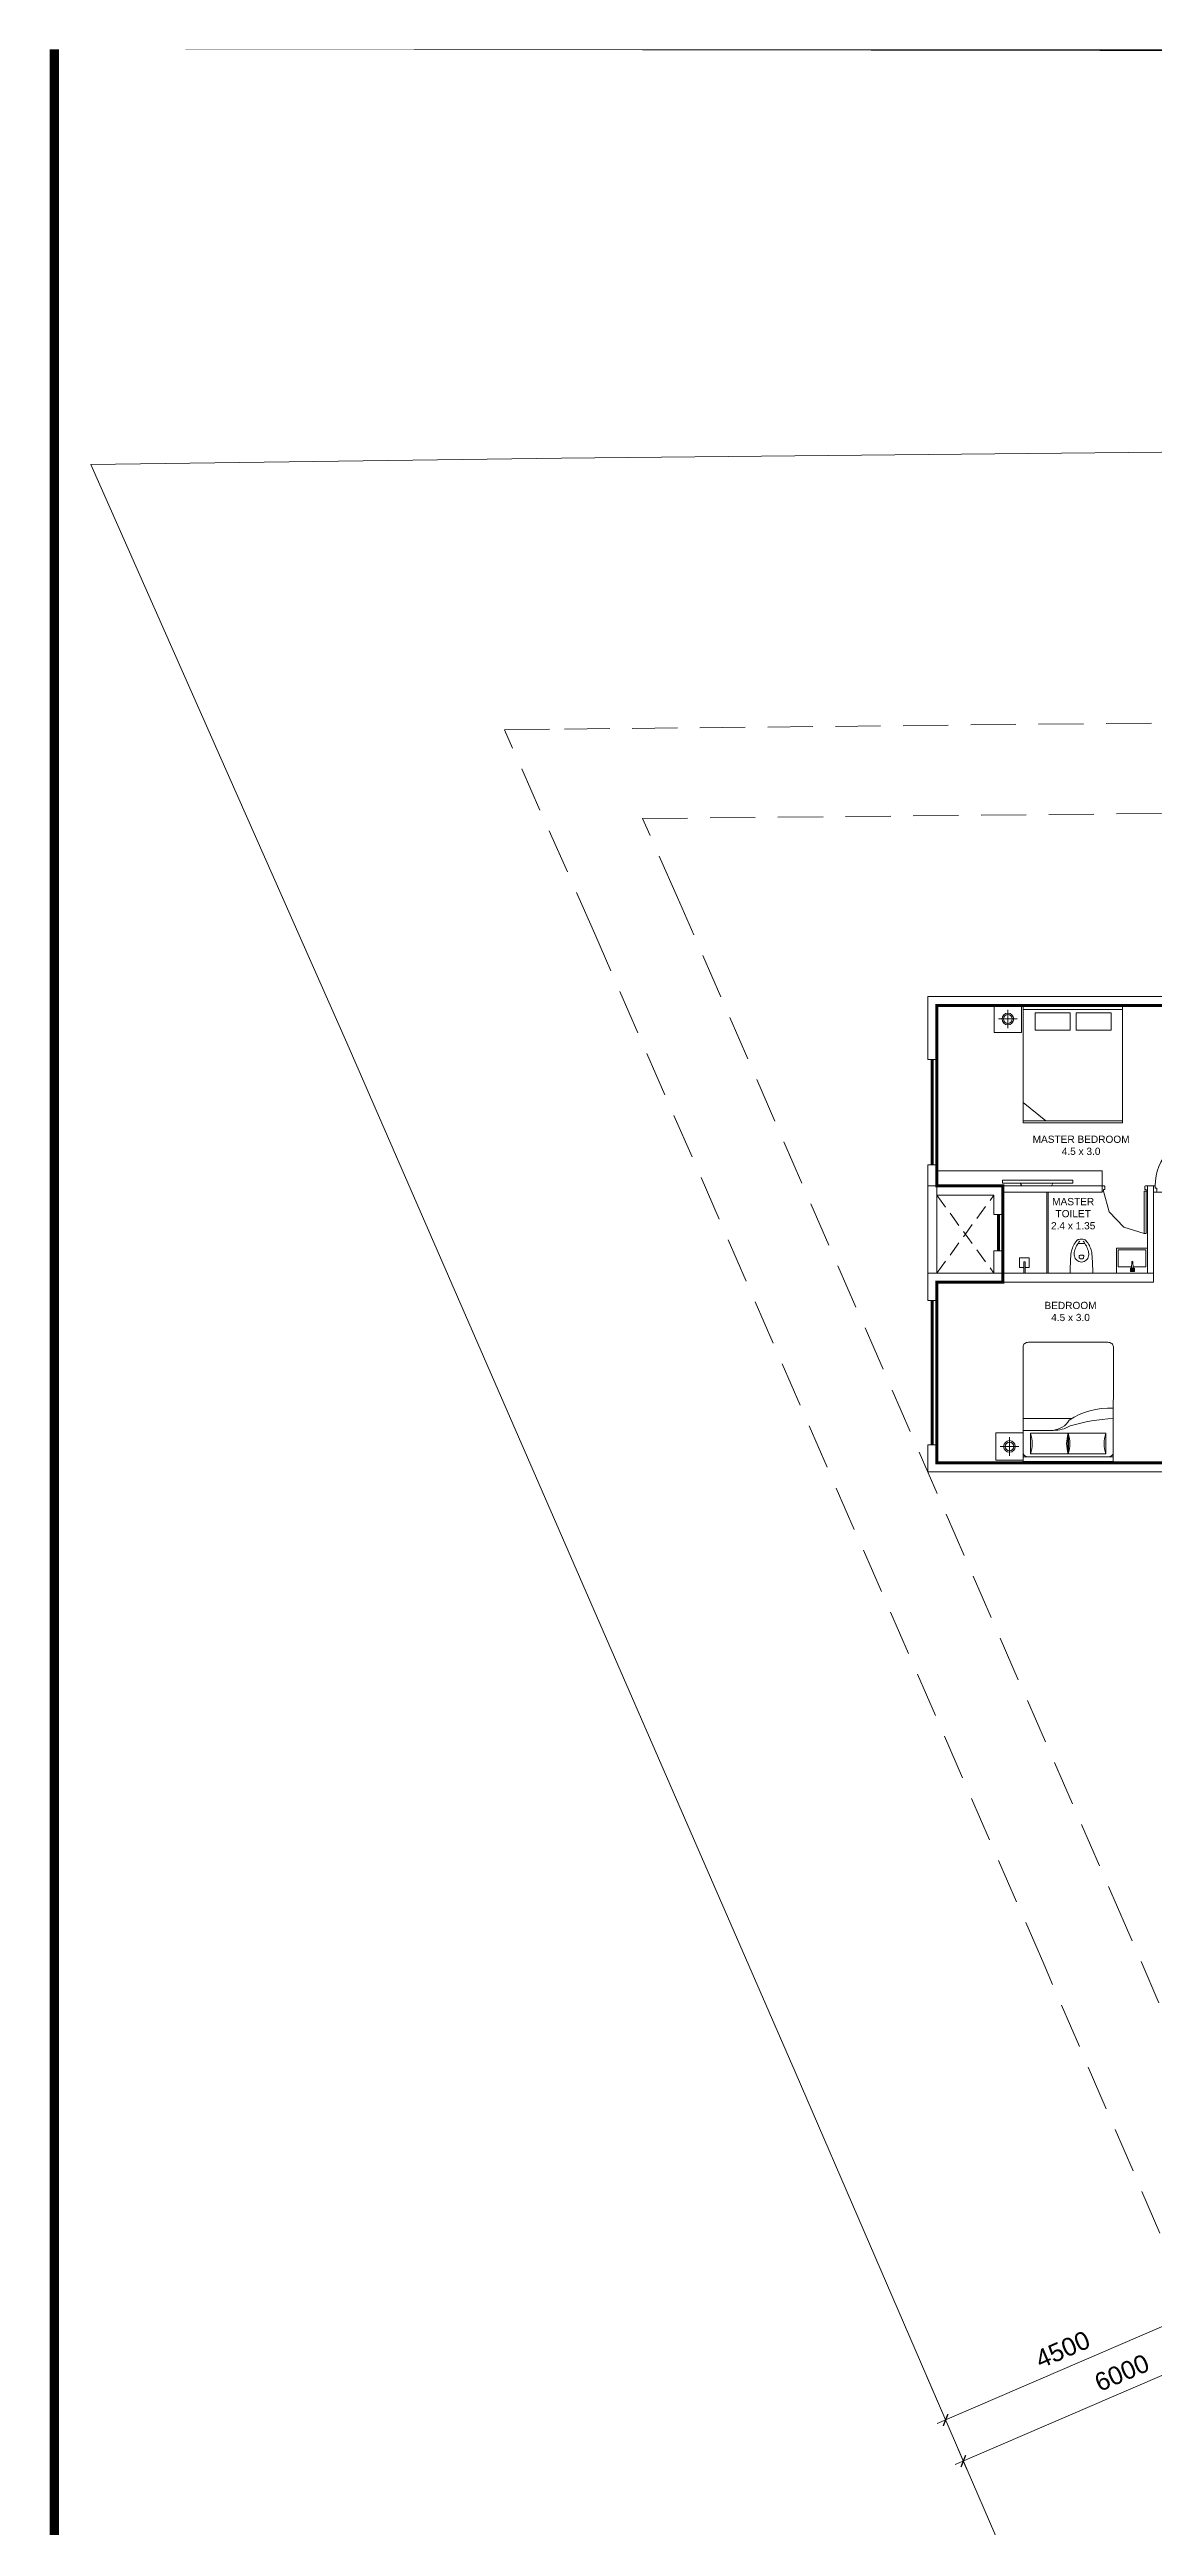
# Model space of a CAD drawing. Header units: inches. Extents: x 27644242 to 29761523, y -859349 to 216979.
# Drawn here: x 29018125 to 29036465, y -730564 to -689412 of the extents above; entities that cross this region are included whole.
import ezdxf

# ---------------------------------------------------------------- set-up
doc = ezdxf.new("R2010")
doc.units = ezdxf.units.IN
doc.header["$MEASUREMENT"] = 0
doc.set_wipeout_variables(frame=1)
doc.header["$PDMODE"] = 35
for name, pattern in [('01-Xref Col Podium Lvl-1$0$HIDDEN', [0.375, 0.25, -0.125]), ('DASHED2', [0.375, 0.25, -0.125]), ('HIDDEN', [0.375, 0.25, -0.125])]:
    doc.linetypes.add(name, pattern=pattern)
doc.layers.get('Defpoints').update_dxf_attribs({"color": 8})
for name, color, linetype, lineweight in [('AHC-A-DUCT', 14, 'HIDDEN', 5), ('DOOR', 4, 'Continuous', 0), ('DOORS', 1, 'Continuous', 9), ('FURN', 250, 'Continuous', 0), ('RVA Site Boundary', 17, 'Continuous', 15), ('WALL', 7, 'Continuous', 20), ('WINDOW', 162, 'Continuous', 13)]:
    doc.layers.add(name, color=color, linetype=linetype, lineweight=lineweight)
doc.layers.add('text', color=7, linetype='Continuous')
doc.styles.add('AMITS', font='arial.ttf')
doc.dimstyles.new('DIM 300', dxfattribs={"dimtxt": 300, "dimasz": 150, "dimexe": 150, "dimexo": 150, "dimgap": 150, "dimtad": 1, "dimdec": 0, "dimzin": 0, "dimdsep": 46, "dimtxsty": 'AMITS', "dimblk": 'ARCHTICK', "dimcen": 0, "dimdle": 150, "dimclrd": 4, "dimclre": 4, "dimclrt": 6, "dimadec": 0, "dimazin": 0, "dimtfac": 1, "dimtdec": 0, "dimtix": 1, "dimtmove": 1, "dimatfit": 3, "dimfxl": 1, "dimtolj": 1, "dimtzin": 0, "dimlwd": -1, "dimlwe": -1, "dimarcsym": 0})

# ---------------------------------------------------------------- blocks, each defined once
blk = doc.blocks.new('_ARCHTICK')
at = {"color": 0, "linetype": 'ByBlock', "const_width": 0.15}
blk.add_lwpolyline([(-0.5, -0.5), (0.5, 0.5)], dxfattribs=at)
blk = doc.blocks.new('*D1631')
at = {"layer": 'Defpoints', "color": 0}
for p in [(29036766.11613583, -726137.9502467221), (29037143.00758652, -727010.8378772325), (29032634.7712975, -727921.7635292134)]:
    blk.add_point(p, dxfattribs=at)
at = {"layer": 'WALL', "color": 4, "ltscale": 500}
for p, q in [((29036825.57657858, -726275.6617413331), (29037202.46802927, -727148.5493718435)), ((29032873.95125359, -728854.1116024735), (29037280.71908113, -726951.3774344827)), ((29032694.23174025, -728059.4750238244), (29033071.12319094, -728932.3626543347))]:
    blk.add_line(p, q, dxfattribs=at)
at = {"layer": 'WALL', "color": 4, "linetype": 'ByBlock', "xscale": 150, "yscale": 150, "zscale": 150}
for p, rotation in [((29037143.00758652, -727010.8378772325), 23.35350132919469), ((29033011.6627482, -728794.6511597238), 203.3535013291947)]:
    blk.add_blockref('_ARCHTICK', p, dxfattribs=dict(at, rotation=rotation))
at = {"layer": 'WALL', "color": 6, "ltscale": 500, "insert": (29034957.1569328, -727624.4094853728), "char_height": 300, "attachment_point": 5, "rotation": 23.3535013291947, "style": 'AMITS'}
blk.add_mtext('\\A1;4500', dxfattribs=at)
blk = doc.blocks.new('*D1632')
at = {"layer": 'Defpoints', "color": 0}
for p in [(29038670.74345142, -726765.0743074015), (29038814.93913706, -727099.0342052192), (29033162.28366698, -729143.4920173921)]:
    blk.add_point(p, dxfattribs=at)
at = {"layer": 'WALL', "color": 4, "ltscale": 500}
for p, q in [((29033168.76785801, -729536.9123579595), (29038952.65063167, -727039.5737624695)), ((29038730.20389418, -726902.7858020125), (29038874.39957981, -727236.7456998302)), ((29033221.74410973, -729281.2035120031), (29033365.93979537, -729615.1634098208))]:
    blk.add_line(p, q, dxfattribs=at)
at = {"layer": 'WALL', "color": 4, "linetype": 'ByBlock', "xscale": 150, "yscale": 150, "zscale": 150}
for p, rotation in [((29038814.93913706, -727099.0342052192), 23.35350132920401), ((29033306.47935262, -729477.4519152098), 203.353501329204)]:
    blk.add_blockref('_ARCHTICK', p, dxfattribs=dict(at, rotation=rotation))
at = {"layer": 'WALL', "color": 6, "ltscale": 500, "insert": (29035940.53101027, -728009.9080271091), "char_height": 300, "attachment_point": 5, "rotation": 23.353501329204008, "style": 'AMITS'}
blk.add_mtext('\\A1;6000', dxfattribs=at)
blk = doc.blocks.new('TVVVV')
at = {"layer": 'FURN', "ltscale": 1000, "elevation": 0.004495833405538135}
for points in [[(-129.8804096404929, 446.7448370812926), (-178.6603210289031, 421.9872146998532)], [(-129.8804096404929, -95.73732633609325), (-178.6603210289031, -70.97970395465381)]]:
    blk.add_lwpolyline(points, dxfattribs=at)
blk.add_lwpolyline([(-129.8804096404929, 740.2733779274859), (-81.95994109939784, 740.2733779274859), (-81.95994109939784, -428.552651045844), (-129.8804096404929, -428.552651045844)], close=True, dxfattribs=at)
blk = doc.blocks.new('A$C700F438C')
at = {"layer": 'FURN', "color": 8, "extrusion": (-6.65398739e-08, 5.27913299e-08, 0.9999999999999966)}
for p, q in [((5.52370602236e-05, 0.0914469115035672, 3.56989099295e-05), (-1.1843185348e-06, 1.408559410292582, 3.56293740573e-05)), ((0.0734448978928413, 1.500018697595919, 3.56294328903e-05), (1.830344896276073, 1.500093958229854, 3.57463328235e-05)), ((1.85480011810614, 1.378195005708903, 3.57543952774e-05), (1.512075118414941, 1.378180324337904, 3.57315911756e-05)), ((1.512075118414941, 1.378180324337904, 3.57315911756e-05), (1.512102174376195, 0.7465803249344845, 3.57649359799e-05)), ((1.97999489614267, 1.500100368813264, 3.57562901776e-05), (1.529994896554853, 1.500081092084201, 3.57263482513e-05)), ((1.97999489614267, 1.500100368813264, 3.57562901776e-05), (1.529994896554853, 1.500081092084201, 3.57263482513e-05)), ((1.979988255154239, 1.500090496948359, 3.57562902558e-05), (1.530026043945326, 1.500090964999344, 3.57263498039e-05)), ((1.85483967406617, 0.7465950068410621, 3.5787740913e-05), (1.85480011810614, 1.378195005708903, 3.57543952774e-05)), ((1.903794896210456, 1.500097104620408, 3.57512200111e-05), (1.903859151974756, 9.71059967014e-05, 3.58304112815e-05)), ((1.267274926716709, 0.7990448372490846, 3.57458755325e-05), (1.267309152548477, 6.98379925552e-05, 3.57880567634e-05)), ((1.463150107949331, 0.5030157277345779, 3.5774536812e-05), (1.463171652372693, 7.82281888405e-05, 3.58010889876e-05)), ((1.512101874515792, 0.7535803248973707, 3.57645664195e-05), (1.854839374205766, 0.7535950068038347, 3.57873713561e-05)), ((1.512128930475228, 0.1219803254939507, 3.57979112238e-05), (1.512101874515792, 0.7535803248973707, 3.57645664195e-05)), ((1.512102174376195, 0.7465803249344845, 3.57649359799e-05), (1.85483967406617, 0.7465950068410621, 3.5787740913e-05)), ((1.854839374205766, 0.7535950068038347, 3.57873713561e-05), (1.854853930166427, 0.1219950068650633, 3.58207153255e-05)), ((1.830409152040374, 9.39596061471e-05, 3.5825524094e-05), (0.0735091536553227, 1.86989722124e-05, 3.57086241607e-05)), ((1.854853930166427, 0.1219950068650633, 3.58207153255e-05), (1.512128930475228, 0.1219803254939507, 3.57979112238e-05)), ((1.903859151974756, 9.71059967014e-05, 3.58304112815e-05), (1.980059151905152, 0.000100370189557, 3.5835481448e-05))]:
    blk.add_line(p, q, dxfattribs=at)
at = {"layer": 'FURN', "linetype": 'Continuous', "lineweight": 0, "extrusion": (-6.65398739e-08, 5.27913299e-08, 0.9999999999999966)}
blk.add_line((1.830411343788, 9.59323838288e-05, 3.58255241331e-05), (1.917418467628522, 9.76868394673e-05, 3.58313134861e-05), dxfattribs=at)
at = {"layer": 'FURN', "color": 8, "extrusion": (6.65398739000137e-08, -5.279133024001068e-08, -0.9999999999999967)}
blk.add_ellipse((0.0734539332624991, 1.40857777869769, 3.56342607795e-05), major_axis=(3.917071146600001e-06, -0.09144091911745802, 4.827548400000001e-09), ratio=0.8032073384844304, start_param=1.570796326798626, end_param=3.141592653595563, dxfattribs=at)
at = {"layer": 'FURN', "color": 8, "extrusion": (6.653987390000091e-08, -5.279132991157698e-08, -0.9999999999999962)}
blk.add_ellipse((1.9588795760028, 1.454399361333457, 3.5757297784e-05), major_axis=(4.614118608890013e-05, -1.077129556435492, 5.686617200000081e-08), ratio=0.8032073384863767, start_param=0.8805869663578222, end_param=1.613255630245892, dxfattribs=at)
at = {"layer": 'FURN', "color": 8, "extrusion": (6.653987389999814e-08, -5.279132986689414e-08, -0.9999999999999967)}
blk.add_ellipse((3.066950111988262, 1.602541370870198, 3.58232080444e-05), major_axis=(9.60825641048e-05, -2.242971343530324, 1.184158334e-07), ratio=0.8032073384830688, start_param=1.197174663451374, end_param=1.525138319639651, dxfattribs=at)
at = {"layer": 'FURN', "color": 8, "extrusion": (6.65398738999977e-08, -5.279132984662301e-08, -0.9999999999999961)}
blk.add_ellipse((1.683422688125574, 2.109731956150653, 3.57043730368e-05), major_axis=(3.26422560197e-05, -0.7620076593121435, 4.022956970000001e-08), ratio=0.803207338485015, start_param=-0.2837941239958099, end_param=0.2837941239958015, dxfattribs=at)
at = {"layer": 'FURN', "color": 8, "extrusion": (6.653987390001414e-08, -5.279133024045852e-08, -0.9999999999999966)}
blk.add_ellipse((1.830351004307885, 1.408673395888399, 3.57511594409e-05), major_axis=(3.917070531000001e-06, -0.0914409191174582, 4.8275484e-09), ratio=0.8032073384844299, start_param=3.141592653587181, end_param=4.712388980382991, dxfattribs=at)
at = {"layer": 'FURN', "color": 8, "extrusion": (6.653987395153829e-08, -5.279132985506829e-08, -0.9999999999999966)}
blk.add_ellipse((0.6693184917839972, 0.0845358356673387, 3.57438074694e-05), major_axis=(-0.7051042924152645, -0.6147182222742352, -1.44657583e-08), ratio=0.6046171697044727, start_param=2.952061422325571, end_param=3.536755933202645, dxfattribs=at)
at = {"layer": 'FURN', "color": 8, "extrusion": (6.653987392887314e-08, -5.279132989028567e-08, -0.9999999999999969)}
blk.add_ellipse((-0.0315052721907705, 0.1902796698749398, 3.56915923838e-05), major_axis=(-1.466956369304711, -0.4935622255935573, -7.155528560000007e-08), ratio=0.5810071678568102, start_param=3.019706066902618, end_param=3.343380915826029, dxfattribs=at)
at = {"layer": 'FURN', "color": 8, "extrusion": (-6.65398738999986e-08, 5.279132984662252e-08, 0.9999999999999961)}
blk.add_ellipse((1.683455694585063, 1.485123548410683, 3.57373491404e-05), major_axis=(3.26422560253e-05, -0.7620076593121435, 4.022956970000001e-08), ratio=0.8032073384850026, start_param=-0.2837941239958166, end_param=0.2837941239958039, dxfattribs=at)
at = {"layer": 'FURN', "color": 8, "extrusion": (6.653987389999818e-08, -5.27913298467047e-08, -0.9999999999999962)}
blk.add_ellipse((1.683518668307442, 0.0150517847331457, 3.5814960377e-05), major_axis=(3.264225508040042e-05, -0.7620076593121599, 4.022956970000062e-08), ratio=0.8032073384865159, start_param=2.857798529592992, end_param=3.425386777583513, dxfattribs=at)
at = {"layer": 'FURN', "color": 8, "extrusion": (6.653987390001373e-08, -5.279133024062744e-08, -0.9999999999999969)}
blk.add_ellipse((0.0735103556726244, 0.0914412343101958, 3.57037979235e-05), major_axis=(3.917070298899999e-06, -0.09144091911745819, 4.827548399999999e-09), ratio=0.8032073384844313, start_param=-5.7712e-12, end_param=1.57079632679118, dxfattribs=at)
at = {"layer": 'FURN', "color": 8, "extrusion": (-6.653987390000046e-08, 5.279132984662319e-08, 0.9999999999999963)}
blk.add_ellipse((1.683539174768156, -0.6095566235422895, 3.58479356493e-05), major_axis=(3.26422560175e-05, -0.7620076593121435, 4.02295697e-08), ratio=0.8032073384850155, start_param=2.857798529593992, end_param=3.425386777585604, dxfattribs=at)
at = {"layer": 'FURN', "color": 8, "extrusion": (6.65398739000147e-08, -5.279133024001162e-08, -0.9999999999999967)}
blk.add_ellipse((1.830407426718011, 0.091536851501246, 3.58206965849e-05), major_axis=(3.917071145300001e-06, -0.09144091911745802, 4.827548400000001e-09), ratio=0.803207338484428, start_param=-1.570796326791178, end_param=5.7536e-12, dxfattribs=at)
blk = doc.blocks.new('BEDROOM')
at = {"layer": 'FURN', "linetype": 'Continuous', "extrusion": (-5.003048166632985e-08, -8.665531942546749e-08, 0.999999999999995)}
for p, q in [((1066.070232762847, 501.3380505466466, -0.000171289452720232), (1066.070206909333, 192.6055803620838, -0.0001980427648345707)), ((911.7039847438076, 346.9718283813472, -0.0001923891247518951), (1220.436454928372, 346.9718025273832, -0.0001769430928029077))]:
    blk.add_line(p, q, dxfattribs=at)
at = {"layer": 'FURN', "ltscale": 500}
blk.add_line((1314.578011713922, 122.087698510134, -9.216121090080294e-05), (1315.198130793869, -1377.902299990721, 2.48985650263001e-05), dxfattribs=at)
at = {"layer": 'FURN', "ltscale": 0.05, "extrusion": (-5.003048166632985e-08, -8.665531942546749e-08, 0.999999999999995), "elevation": -0.0002680690688657816}
blk.add_lwpolyline([(1291.070200993554, 121.9717966123281), (841.0702009935537, 121.9718342963589), (841.0702386748651, 571.971834296358), (1291.070238674865, 571.9717966123263)], close=True, dxfattribs=at)
at = {"layer": 'FURN', "linetype": 'Continuous', "extrusion": (-5.003048166632985e-08, -8.665531942546749e-08, 0.999999999999995)}
for radius in [96.95097812864591, 72.76423796726482]:
    blk.add_circle((1066.070219836068, 346.9718154543436, -0.0002680690688657944), radius, dxfattribs=at)
at = {"layer": 'FURN', "extrusion": (-3.01071703099981e-07, 1.307071692000439e-07, 0.9999999999999463), "xscale": -1000.000000000015, "yscale": 1000.000000000015, "zscale": 1000.000000000007, "rotation": 180.0236273616612}
blk.add_blockref('A$C700F438C', (-665.4810132270508, 121.3715413175769, -0.03630746716227812), dxfattribs=at)
blk = doc.blocks.new('A$C3D5F2F58')
at = {"color": 0, "linetype": 'ByBlock'}
blk.add_wipeout([(187.50011628095314, 0.0007029809106882112), (-187.49988645238258, 0.002141109449553369), (-185.4461327599712, -124.79427701764467), (-182.64319708290714, -194.17809506666697), (-178.67937656536208, -263.2553945867189), (-175.94513293807603, -301.96418667944084), (-169.5233772166112, -348.5784110480934), (-150.65958313053636, -414.79895548603076), (-143.60576840086605, -432.7434513807498), (-131.4359386546992, -459.4194672303872), (-111.55101623162273, -495.3515091896269), (-106.00146373602581, -504.16207614979146), (-86.31187905213665, -529.656873245913), (-71.77004263157346, -545.0922721066611), (-63.7535681235704, -552.6522667291487), (-55.820945889355016, -558.0207123471199), (-40.62732903216272, -561.9569644665341), (-22.650784500767486, -564.0576937184092), (3.1191860226782637, -564.9819712372704), (29.623588182085655, -563.386044606136), (46.7036936595033, -560.9708889653714), (55.816613053843184, -558.0211040811308), (74.1694634542315, -542.702967029331), (100.9077609306371, -511.3725559020884), (135.40578869359751, -451.2000398289068), (158.3135983791637, -392.2332935974886), (171.18299652454425, -340.03528904007953), (178.86706809347294, -260.36256015572616), (185.06888550975071, -136.10103552398238), (187.40490855322727, -46.04541111191347)], dxfattribs=at)
for p, q in [((-187.5010972647469, 0.0007029809116829711), (187.5010972647469, -0.0007029809116829711)), ((-38.34417684682921, -282.4441069934812), (-35.83019779135429, -255.1767006467769)), ((-24.19961533470996, -297.9528777467137), (24.19722946341426, -297.9530591965788)), ((-0.0001206899869430345, -62.50032787627106), (-0.0001206899869430345, -62.50032787627106)), ((35.8281326717879, -255.1771965825794), (38.34190726578163, -282.4443945058781)), ((-42.54204804944675, -496.8174885845067), (42.53839828186392, -496.8178075689004))]:
    blk.add_line(p, q, dxfattribs=at)
at = {"color": 0, "linetype": 'ByBlock', "extrusion": (0, 0, -1)}
for centre, major_axis, ratio, start_param, end_param in [((3903.021715754829, 5.336121362867516), (4087.626111640523, 164.3945008557587), 0.9402469974905732, 3.100231840976132, 3.182953466203625), ((-3903.021442387271, 5.368060991073435), (-4087.624769956175, 164.4278580952963), 0.9402470159297139, 3.100231840975885, 3.182953466203453), ((275.8096101164956, -257.5165176812914), (321.4138594013794, 321.4138594013795), 0.9999999999999842, 3.353440802212683, 3.793890346916726), ((86.94657025271954, -319.104996327497), (146.6450412105385, 146.6450412105385), 0.9999999999999918, 3.705861349966813, 4.079164587688122), ((-0.0009514335361018311, -305.0664631726902), (84.37101153350417, 84.3710115335042), 0.9999999999999825, 4.0733299556064, 6.922251383800011), ((326.3046916335552, -245.8093728538863), (-323.4226960226755, 323.4226960226754), 0.9999999999998977, 4.816657477375592, 5.235079919721876), ((-24.19956207924042, -283.7482577751036), (10.0441831062959, 10.0441831062959), 0.9999999999995852, 2.356198239399527, 4.018928911878863), ((-27.34333802255787, -255.9594638445444), (6.026525934484352, 6.026525934484353), 0.9999999999973382, 4.018939732921321, 4.852375116918253), ((-0.001057996767485747, -292.2711204833024), (-38.16791187460797, 38.16791187460796), 0.9999999999999851, 0.139987881863427, 1.430815943345945), ((24.19728271947315, -283.7484392249714), (-10.04417346387967, 10.04417346387967), 0.9999999999995556, 2.264264766379833, 3.926994566194867), ((-326.3066865018882, -245.806926078347), (-323.4226960226392, 323.4226960226392), 0.9999999999998939, 2.618908689068238, 3.037332178612136), ((27.34126703434958, -255.9596688687827), (6.026537183955396, 6.026537183955397), 0.9999999999970494, -0.1399786381201538, 0.6934719302451016), ((-275.8114654978235, -257.514449539239), (-321.413859401371, 321.4138594013709), 0.9999999999999198, 2.489302284144396, 2.92975182884846), ((-86.94888745475691, -319.1043443575218), (-146.6450412105745, 146.6450412105745), 0.9999999999999966, 2.204028217905958, 2.577331455627266), ((119.317531459139, -350.4991460226909), (192.8483156408264, 192.8483156408265), 0.9999999999996505, 3.092098341611679, 3.328461824491127), ((-40.86965387194141, -527.3831097477766), (24.10605552579581, 24.10605552579582), 0.9999999999997885, 2.52830116013461, 3.092098516144597), ((-42.54196283946294, -474.0900966303486), (16.07069297006956, 16.07069297006956), 0.9999999999997307, 2.356198239399343, 3.38783600578178), ((-0.001305734640482115, -292.2739921861062), (-192.8462850393787, 192.8462850393787), 0.9999999999999838, 3.754889937231234, 4.099098604700583), ((42.53848349126565, -474.0904156141503), (16.0707090407633, 16.0707090407633), 0.9999999999999711, 1.324558553155231, 2.356198239399556), ((40.86554763679669, -527.3834161899506), (24.10603945512559, 24.1060394551256), 0.9999999999991802, 1.620297613588609, 2.184094812518512), ((-119.3203113403979, -350.4982513199195), (192.848315640911, 192.8483156409111), 0.9999999999995629, 1.383934654308197, 1.620297613588678)]:
    blk.add_ellipse(centre, major_axis=major_axis, ratio=ratio, start_param=start_param, end_param=end_param, dxfattribs=at)
blk = doc.blocks.new('A$C3E645E75')
at = {"extrusion": (0, 0, -1), "zscale": -0.9999999999999998, "rotation": 179.9999999999989}
blk.add_blockref('A$C3D5F2F58', (0.0001145812657341594, 0.001422045185563547), dxfattribs=at)
blk = doc.blocks.new('A$C3C731254-flat-1')
at = {"layer": 'FURN'}
for p, q in [((-77430.43748000963, -2819.970071324147), (-77430.67847345052, -2801.689654865302)), ((-77430.43748003093, -2801.689654865157), (-77317.8748892299, -2796.971816414385)), ((-77430.43748000963, -2819.970071324147), (-77317.87488921489, -2824.687909652857))]:
    blk.add_line(p, q, dxfattribs=at)
for points in [[(-77233.28092653771, -3060.590108068543), (-77647.68076634045, -3060.590108293196), (-77647.6807665959, -2547.467935639521), (-77233.28092680452, -2547.467935414868)], [(-77262.74279708727, -2843.048399874649), (-77262.74279714511, -2778.289552053029), (-77317.87488925141, -2778.289552060189), (-77317.87488920493, -2843.04839988178)], [(-77274.95999168088, -2830.831205317023), (-77274.95999170274, -2790.506746669416), (-77305.65769463503, -2790.506746663305), (-77305.65769462456, -2830.831205310911)], [(-77287.17718628586, -2818.614010713907), (-77287.17718628311, -2802.723941240285), (-77293.44050005279, -2802.723941243661), (-77293.44050003283, -2818.614010717312)]]:
    blk.add_lwpolyline(points, close=True, dxfattribs=at)
blk.add_lwpolyline([(-77338.50133330109, -2823.82339306979), (-77338.50133318597, -3036.155718951602), (-77623.24637716833, -3036.155719105969), (-77623.24637740865, -2571.902324800263), (-77338.50133343766, -2571.902324645896), (-77338.50133330381, -2797.836333065352)], dxfattribs=at)
blk = doc.blocks.new('A$C3A956F37-flat-1')
at = {"layer": 'FURN'}
blk.add_line((-168.3018512507224, 90.21167682122905), (-6.357986057992093e-05, 90.21167732175672), dxfattribs=at)
for points in [[(-97.08217719242748, 66.7323122372909), (-97.08217699390661, -2.887973096221685e-07), (-258.5135283042036, -7.690396159887314e-07), (-258.5135287844423, 161.4313505413011), (-97.08217747414528, 161.4313510215434), (-97.08217726227304, 90.21167703301762)], [(-6.351125193759799e-05, 67.13475424569333), (-191.3787742581335, 67.13475367650972), (-191.3787743267858, 90.21167675257311), (-168.3018512507224, 90.21167682122905)]]:
    blk.add_lwpolyline(points, dxfattribs=at)
blk = doc.blocks.new('edddew234')
at = {"layer": 'FURN', "linetype": 'Continuous', "extrusion": (5.003048166632983e-08, 8.665531942546749e-08, 0.999999999999995)}
for p, q in [((1390.924145121127, 2058.400374296993, -0.000247959946881843), (1390.924119267613, 1749.667904112432, -0.0002212066347674998)), ((1545.290367286652, 1904.034126277729, -0.0002423063067991644), (1236.557897102088, 1904.034152131695, -0.0002268602748501784))]:
    blk.add_line(p, q, dxfattribs=at)
at = {"layer": 'FURN', "ltscale": 0.05, "extrusion": (5.003048166632983e-08, 8.665531942546749e-08, 0.999999999999995)}
for p, q in [((-334.0758890807629, 1650.000027976281, -0.0001262673018324688), (-334.0760272555053, 2.797629167616833e-05, 1.671398213250271e-05)), ((1615.924110919237, 1649.99986467881, -0.0002238267269312176), (-334.0758890807629, 1650.000027976281, -0.0001262673018324688)), ((-299.4605044648051, 1650.000025077508, -0.0001279991259466298), (-299.4606426395476, 2.50775210588472e-05, 1.49821580183417e-05)), ((5.500607494264841, 1649.999999539366, -0.0001432564750543792), (-299.4605361931026, 1271.143429061651, -9.516918501510076e-05)), ((1546.693341691047, 1649.999870476355, -0.0002203630787028956), (1546.693203516304, -0.000129523634313955, -7.738179473792401e-05)), ((1615.924110919237, 1649.99986467881, -0.0002238267269312176), (1615.923972744495, -0.0001353211773675866, -8.084544296624612e-05)), ((1615.923972744495, -0.0001353211773675866, -8.084544296624612e-05), (-334.0760272555053, 2.797629167616833e-05, 1.671398213250277e-05))]:
    blk.add_line(p, q, dxfattribs=at)
blk.add_lwpolyline([(1165.924113351852, 1679.034158046736), (1615.924113351852, 1679.034120362705), (1615.924151036888, 2129.034120362703), (1165.924151036888, 2129.034158046734)], close=True, dxfattribs=at)
at = {"layer": 'FURN', "linetype": 'Continuous', "extrusion": (5.003048166632983e-08, 8.665531942546749e-08, 0.999999999999995)}
for points in [[(1494.367599826306, 1449.202667440106), (1203.132490362972, 1449.202691828801), (1203.132441814989, 869.4998992469336), (1494.367551278323, 869.4998748582384)], [(1494.367494359612, 189.7970822763727), (1203.132384896278, 189.797106665068), (1203.132433444262, 769.4998992469355), (1494.36754290387, 769.4998748582402)]]:
    blk.add_lwpolyline(points, close=True, dxfattribs=at)
for radius in [96.9509781286459, 72.7642379672648]:
    blk.add_circle((1390.924132194391, 1904.034139204696), radius, dxfattribs=at)
blk = doc.blocks.new('A$C6E20521E-flat-1-flatten-1')
at = {"layer": 'DOORS', "color": 251}
for p, q in [((-62.99910065159202, 103.4984974906001), (-62.99910404905677, 948.8991733481562)), ((-62.99910404905677, 948.8991733481562), (-26.99961033836007, 948.8991734928568)), ((-26.99960694089532, 103.4984976353007), (-26.99961033836007, 948.8991734928568)), ((-899.9873282499611, -5.018892261432484e-05), (-899.9873286634684, 103.4984941276998)), ((-872.9877083823085, 103.4984942361407), (-899.9873286634684, 103.4984941276998)), ((1.370534300804138e-05, 1.455191522836685e-10), (-899.9873282499611, -1.481217623222619e-06)), ((-872.9877082370222, 67.49900052427984), (-872.9877083823085, 103.4984942361407)), ((-845.9880880042911, 67.49900063286259), (-872.9877082370222, 67.49900052427984)), ((-845.9880877882242, 13.49976011757462), (-845.9880880042911, 67.49900063286259)), ((-26.99960694089532, 103.4984976353007), (-62.99910065159202, 103.4984974906001)), ((-53.99922686442733, 13.49976329991841), (-53.99922708049417, 67.49900381497355)), ((-53.99922708049417, 67.49900381497355), (-26.999606795609, 67.49900392343989)), ((-26.99960694089532, 103.4984976353007), (1.329183578491211e-05, 103.4984977437707)), ((-26.999606795609, 67.49900392343989), (-26.99960694089532, 103.4984976353007)), ((1.370534300804138e-05, -4.657285171560943e-05), (1.329183578491211e-05, 103.4984977437707)), ((-859.4878978766501, -5.002611578674987e-05), (-899.9873282499611, -5.018892261432484e-05)), ((-40.49941666796803, -4.673542207456194e-05), (1.370534300804138e-05, -4.657285171560943e-05))]:
    blk.add_line(p, q, dxfattribs=at)
at = {"layer": 'DOORS', "color": 251, "extrusion": (0, 0, -1)}
for centre, major_axis, ratio, start_param, end_param in [((-26.99960694089532, 103.4984976353589), (-729.2673378727984, -428.7948433508517), 0.9999999999999949, 0.5315346146767524, 2.05976489707718), ((-859.4878979288042, 13.49976006335783), (-11.69117850705555, -6.749905084067657), 0.9999999999999948, 3.665191426771261, 5.235987753503633), ((-40.4994167201221, 13.49976335410975), (-11.69117850705555, -6.749905084067657), 0.9999999999999948, 5.235987753503633, 6.806784080361053)]:
    blk.add_ellipse(centre, major_axis=major_axis, ratio=ratio, start_param=start_param, end_param=end_param, dxfattribs=at)
blk = doc.blocks.new('A$C65A37FE3-flatten-3')
at = {"layer": 'DOOR', "color": 252, "true_color": 0x939598}
for p, q in [((1.719966530799866e-05, -33.76019572600489), (1.730769872665405e-05, -6.769981700927019e-05)), ((1.730769872665405e-05, -6.769981700927019e-05), (86.2759000658989, -6.797871901653707e-05)), ((11.25339314341545, -45.01357178571197), (56.26689719408751, -45.01357193119475)), ((56.26689719408751, -45.01357193119475), (56.26689726486802, -22.50681988461292)), ((56.26689726486802, -22.50681988461292), (86.27589999511838, -22.50681998158689)), ((86.27589999511838, -22.50681998158689), (86.2759000658989, -6.797871901653707e-05)), ((86.27589999511838, -22.50681998158689), (86.27589989826083, -52.51582271038205)), ((86.27589999511838, -22.50681998158689), (790.9977883584797, -22.50682225960554)), ((86.27589989826083, -52.51582271038205), (790.9977882616222, -52.51582498840071)), ((790.9977882616222, -52.51582498840071), (790.9977883584797, -22.50682225960554)), ((1.49942934513092e-05, -716.4650071938522), (1.488253474235535e-05, -750.2251352200401)), ((1.488253474235535e-05, -750.2251352200401), (86.27589764073491, -750.2251354989421)), ((11.25339100882411, -705.2116312070357), (56.26689505949616, -705.2116313525185)), ((56.26689505949616, -705.2116313525185), (56.26689498499036, -727.7183833553863)), ((56.26689498499036, -727.7183833553863), (86.27589771524072, -727.7183834524185)), ((86.27589771524072, -727.7183834524185), (86.27589764073491, -750.2251354989421))]:
    blk.add_line(p, q, dxfattribs=at)
for points in [[(1.71661376953125e-05, -33.76019576239196), (3.296054676175117, -41.7175342391165), (11.25339314341545, -45.01357177519458)], [(86.27589771524072, -727.7183834496427), (430.1810085810721, -638.1793185863935), (686.7564617879689, -392.2992538662838), (790.8486846461892, -52.51582496465562)], [(11.25339100882411, -705.2116312174949), (5.626702986657619, -706.7192977124541), (1.507681474089622, -710.8383192131405), (1.495704054832458e-05, -716.4650072302975)]]:
    blk.add_lwpolyline(points, dxfattribs=at)

msp = doc.modelspace()

# ---------------------------------------------------------------- linework, layer by layer
at = {"layer": 'AHC-A-DUCT', "linetype": 'DASHED2', "ltscale": 1000}
for p, q in [((29032865.09212897, -709742.7465986874), (29033815.09151804, -708442.746687018)), ((29032865.09212897, -708443.206580122), (29033815.09149608, -709742.746711293))]:
    msp.add_line(p, q, dxfattribs=at)
at = {"layer": 'Defpoints', "linetype": 'Continuous', "const_width": 154.4264220221692}
msp.add_lwpolyline([(29126788.63103896, -689488.9174936851), (29126788.63103706, -763738.9174936553), (29018201.91445145, -763738.9174913457), (29018201.91445335, -689488.9174913829)], close=True, dxfattribs=at)
at = {"layer": 'Defpoints', "ltscale": 500}
msp.add_lwpolyline([(29044765.09164926, -712892.7466716504, 50, 50, 0), (29040765.09166657, -712892.7466716504, 50, 50, 0), (29040765.09166657, -710642.7466724942, 50, 50, 0), (29040615.09166679, -710642.7466716468, 50, 50, 0), (29040615.09166635, -710742.7457931411, 50, 50, 0), (29038815.09150113, -710742.7457931411, 50, 50, 0), (29038815.09150113, -711492.7458130541, 50, 50, 0), (29037365.09152436, -711492.7458130541, 50, 50, 0), (29037365.09151271, -712892.7467360011, 50, 50, 0), (29032865.09060218, -712892.746710014, 50, 50, 0), (29032865.09107243, -709892.7466930697, 50, 50, 0), (29033965.09145468, -709892.7466930696, 50, 50, 0), (29033965.09155624, -708292.7466466288, 50, 50, 0), (29032865.0817938, -708292.7467274072, 50, 50, 0), (29032865.10200123, -705292.6025226748, 50, 50, 0), (29037465.10197793, -705292.6023140103, 50, 50, 0), (29037465.08188693, -705292.7463138291, 50, 50, 0), (29041165.09166813, -705292.7462319217, 50, 50, 0), (29041165.09166813, -705292.7462963325, 50, 50, 0), (29044765.0916548, -705292.7463513747, 50, 50, 0), (29044765.09164926, -712892.7466716504, 50, 50, 0)], format="xyseb", dxfattribs=at)
at = {"layer": 'FURN', "ltscale": 500}
for p, q in [((29034695.09140338, -708392.7466733358), (29034695.09140338, -709742.8483773153)), ((29034715.09140338, -708392.7466733358), (29034715.09140338, -709742.8483773153))]:
    msp.add_line(p, q, dxfattribs=at)
msp.add_lwpolyline([(29032865.09191218, -708292.7466870811), (29032865.09191218, -708042.7466870811), (29035614.86643849, -708042.7466879437), (29035614.86643849, -708292.7466879437)], close=True, dxfattribs=at)
at = {"layer": 'RVA Site Boundary', "ltscale": 500}
msp.add_lwpolyline([(29070926.88673494, -727308.0790861084), (29062954.88625794, -728033.737966253), (29062672.01288749, -728093.7701767152), (29062073.53557903, -728235.6444543317), (29043155.03225543, -733212.8526707392), (29041515.17909183, -733678.4490744974), (29041240.02815639, -733755.9562424875), (29040114.06174268, -734017.913750077), (29039759.27871189, -734099.5537598308), (29036145.90910021, -735115.1071168815), (29035804.5265355, -735262.9757885598), (29035449.61372926, -734440.9911105465), (29030513.30564357, -723008.4094999027), (29023062.88894242, -705913.4433706021), (29018811.64904192, -696303.6743644212), (29026628.91450175, -696201.0617905869), (29043246.835574, -696036.3204931157), (29049817.31962841, -696095.4979163401), (29057284.08587254, -696073.477545264), (29071606.37304924, -696078.7760537055)], dxfattribs=at)
at = {"layer": 'RVA Site Boundary', "color": 252, "linetype": '01-Xref Col Podium Lvl-1$0$HIDDEN', "ltscale": 3000}
for points in [[(29070594.56873357, -722819.7242284634), (29062281.46734106, -723576.432141919), (29061685.77796686, -723702.8510756787), (29060981.90817946, -723869.7095617274), (29041967.91299021, -728872.0404260647), (29040290.57544229, -729348.2796086536), (29040119.52697239, -729396.4621905871), (29039099.64471525, -729633.7390852275), (29038645.29076109, -729738.2916089678), (29038355.78711034, -729819.6578781297), (29034641.61056025, -721217.555702151), (29027183.18452353, -704104.2121685059), (29025683.33639423, -700713.8614933423), (29026680.75071344, -700700.7690314061), (29043248.876047, -700536.5213826029), (29049803.69070103, -700595.5576785178), (29057289.88899003, -700573.4800000577), (29071603.7807045, -700578.7754026003)], [(29070483.79606645, -721323.6059425818), (29062056.99436877, -722090.6635338077), (29061357.03299332, -722239.2113753331), (29060618.0323796, -722414.3979308592), (29041572.20656846, -727425.1030111734), (29039882.37422573, -727904.8897867193), (29039746.02657773, -727943.2975066202), (29039231.18839824, -728063.0752590185), (29036017.71219914, -720620.6044362372), (29028556.6163839, -703501.1351011397), (29027975.70439591, -702188.0052500468), (29043249.55620466, -702036.5883457654), (29049799.14772524, -702095.5775992436), (29057291.82336229, -702073.4808183223), (29071602.9166079, -702078.7751855796)]]:
    msp.add_lwpolyline(points, dxfattribs=at)
at = {"layer": 'WALL', "ltscale": 500}
for p, q in [((29032715.09194589, -706192.7467065278), (29032715.09196048, -705142.7466781373)), ((29032715.09196048, -705142.7466777007), (29037365.09193242, -705142.7466844687)), ((29032865.09202365, -705292.74649449), (29032865.09194797, -706192.7467065959)), ((29032865.09194797, -706192.7467065959), (29032715.09194589, -706192.7467065278)), ((29032715.09191323, -707942.7466679), (29032865.09191531, -707942.7466679)), ((29032715.09190628, -708292.746687018), (29032715.09191323, -707942.7466679)), ((29032865.09191531, -707942.7466679), (29032865.09191045, -708292.746687018)), ((29032865.09212897, -708292.746687018), (29033965.09150546, -708292.746687018)), ((29033815.09151804, -708442.746687018), (29032865.09212897, -708442.746687018)), ((29033815.09151804, -708767.746686436), (29033815.09151804, -708442.746687018)), ((29033965.09150546, -708292.7466875516), (29033965.09150546, -708767.746686436)), ((29036365.09150546, -709742.7470811051), (29036365.09150546, -708292.7466874184)), ((29036465.10416031, -708292.7466819016), (29036365.0915056, -708292.7466874184)), ((29036465.09150546, -709892.7466930696), (29036465.09150546, -708292.7466819023)), ((29036465.10416031, -708292.7466819016), (29036465.10416031, -708392.746667873)), ((29033965.09150546, -708767.746686436), (29033815.09151804, -708767.746686436)), ((29033815.09149608, -709742.746711293), (29033815.09150129, -709367.746686436)), ((29033965.09150546, -709367.746686436), (29033815.09149608, -709367.746686436)), ((29033965.09149608, -709742.746711293), (29033965.09150129, -709367.746686436)), ((29032715.09104752, -710192.7465700051), (29032865.09104752, -710192.7465700051)), ((29032865.09102514, -712592.7461254526), (29032715.09102514, -712592.7461055522)), ((29037515.09147958, -713042.7467882744), (29032715.09102094, -713042.7467882744)), ((29037515.09148192, -712892.7467393911), (29032865.09102234, -712892.7460452262))]:
    msp.add_line(p, q, dxfattribs=at)
at = {"layer": 'WALL'}
msp.add_line((29032865.10200026, -705292.7464935539), (29037465.10196693, -705292.4382837224, 4.916376627583279e-06), dxfattribs=at)
at = {"layer": 'WALL', "transparency": 33554687}
for p, q in [((29032715.09105171, -709742.7465658362), (29032715.09104752, -710192.7465700051)), ((29032865.09105032, -709892.746644647), (29032865.09104752, -710192.7465700051)), ((29032715.09102514, -712592.7461055522), (29032715.09102094, -713042.7467398517)), ((29032865.09102514, -712592.7461254526), (29032865.09102234, -712892.7460639809))]:
    msp.add_line(p, q, dxfattribs=at)
at = {"layer": 'WALL', "ltscale": 500}
msp.add_lwpolyline([(29032715.09190628, -709742.746592729), (29032865.09212897, -709742.746592729), (29032865.09212897, -708292.7466810597), (29032715.09190628, -708292.7466810597)], close=True, dxfattribs=at)
msp.add_lwpolyline([(29033965.09150546, -708392.7466733358), (29035614.86643802, -708392.7466733358), (29035614.86643802, -708292.7466813024), (29033965.09150546, -708292.746687018)], dxfattribs=at)
at = {"layer": 'WINDOW', "ltscale": 500, "const_width": 50}
for points in [[(29032790.09191427, -707942.7466679), (29032790.09191506, -706192.7467065619)], [(29033890.09150077, -709367.746686436), (29033890.09150077, -708767.746686436)], [(29032790.09102514, -712592.7461155023), (29032790.09102514, -710192.7465700051)]]:
    msp.add_lwpolyline(points, dxfattribs=at)

# ---------------------------------------------------------------- block references
at = {"xscale": -1, "rotation": 90.00000000000875}
for name, p in [('A$C3C731254-flat-1', (29033304.5013974, -786976.0280185032)), ('A$C3A956F37-flat-1', (29034402.15841424, -709742.8484408952))]:
    msp.add_blockref(name, p, dxfattribs=at)
at = {"layer": 'DOOR', "ltscale": 500}
msp.add_blockref('A$C6E20521E-flat-1-flatten-1', (29037365.09148866, -708393.7950760742), dxfattribs=at)
at = {"layer": 'FURN', "ltscale": 500, "rotation": 90.00000000000017}
msp.add_blockref('edddew234', (29035949.96194827, -706908.9118096828, 0.0002614909479425778), dxfattribs=at)
at = {"layer": 'FURN', "ltscale": 1000, "rotation": 90.00000000000006}
msp.add_blockref('TVVVV', (29034698.14378133, -708114.086366673, -0.004495833405538135), dxfattribs=at)
at = {"layer": 'FURN', "ltscale": 500, "xscale": -1, "rotation": 90.00000000000001}
msp.add_blockref('BEDROOM', (29034420.24090263, -711554.9115794487, 9.597242678365632e-05), dxfattribs=at)

# ---------------------------------------------------------------- texts
at = {"layer": 'text', "ltscale": 100, "char_height": 120, "width": 1715.234679162502, "attachment_point": 1, "style": 'AMITS'}
for s, insert in [('\\pxqc;MASTER BEDROOM\\P4.5 x 3.0', (29034405.47362343, -707456.567641562)), ('\\pxqc;BEDROOM\\P4.5 x 3.0', (29034229.4188524, -710217.382154272))]:
    msp.add_mtext(s, dxfattribs=dict(at, insert=insert))

# ---------------------------------------------------------------- dimensions: what is measured, and where the dimension line sits
at = {"layer": 'WALL', "color": 1, "ltscale": 500}
for p1, p2, distance, picture, middle in [((29032634.7712975, -727921.7635292134), (29036766.11613583, -726137.9502467221), -950.7786183453626, '*D1631', (29034957.1569328, -727624.4094853728)), ((29033162.28366698, -729143.4920173921), (29038670.74345142, -726765.0743074015), -363.7603731958558, '*D1632', (29035940.53101027, -728009.9080271091))]:
    dim = msp.add_aligned_dim(p1=p1, p2=p2, distance=distance, dimstyle='DIM 300', override={"dimpost": '\\X'}, dxfattribs=at)
    dim.commit()
    dim.dimension.update_dxf_attribs({"geometry": picture, "text_midpoint": middle})

# ---------------------------------------------------------------- next in the draw order: block references
at = {"layer": 'FURN', "rotation": 359.9997802697439}
msp.add_blockref('A$C3E645E75', (29035268.89753287, -709742.7470919652), dxfattribs=at)

# ---------------------------------------------------------------- next in the draw order: linework, layer by layer
at = {"layer": 'WALL'}
msp.add_line((29036465.09150546, -709742.7471068935), (29032865.09212897, -709742.746569474), dxfattribs=at)
at = {"layer": 'WALL', "ltscale": 500}
msp.add_line((29032865.09107243, -709892.7466930696), (29036465.09150546, -709892.7466930696), dxfattribs=at)

# ---------------------------------------------------------------- next in the draw order: block references
at = {"layer": 'WALL', "ltscale": 500, "rotation": 270.000000000001}
msp.add_blockref('A$C65A37FE3-flatten-3', (29036365.0915733, -708292.7466701107), dxfattribs=at)

# ---------------------------------------------------------------- next in the draw order: texts
at = {"layer": 'text', "ltscale": 100, "insert": (29034273.84874703, -708492.4026122147), "char_height": 120, "width": 1715.234679162502, "attachment_point": 1, "style": 'AMITS'}
msp.add_mtext('\\pxqc;MASTER \\PTOILET\\P2.4 x 1.35', dxfattribs=at)

doc.saveas('drawing.dxf')
